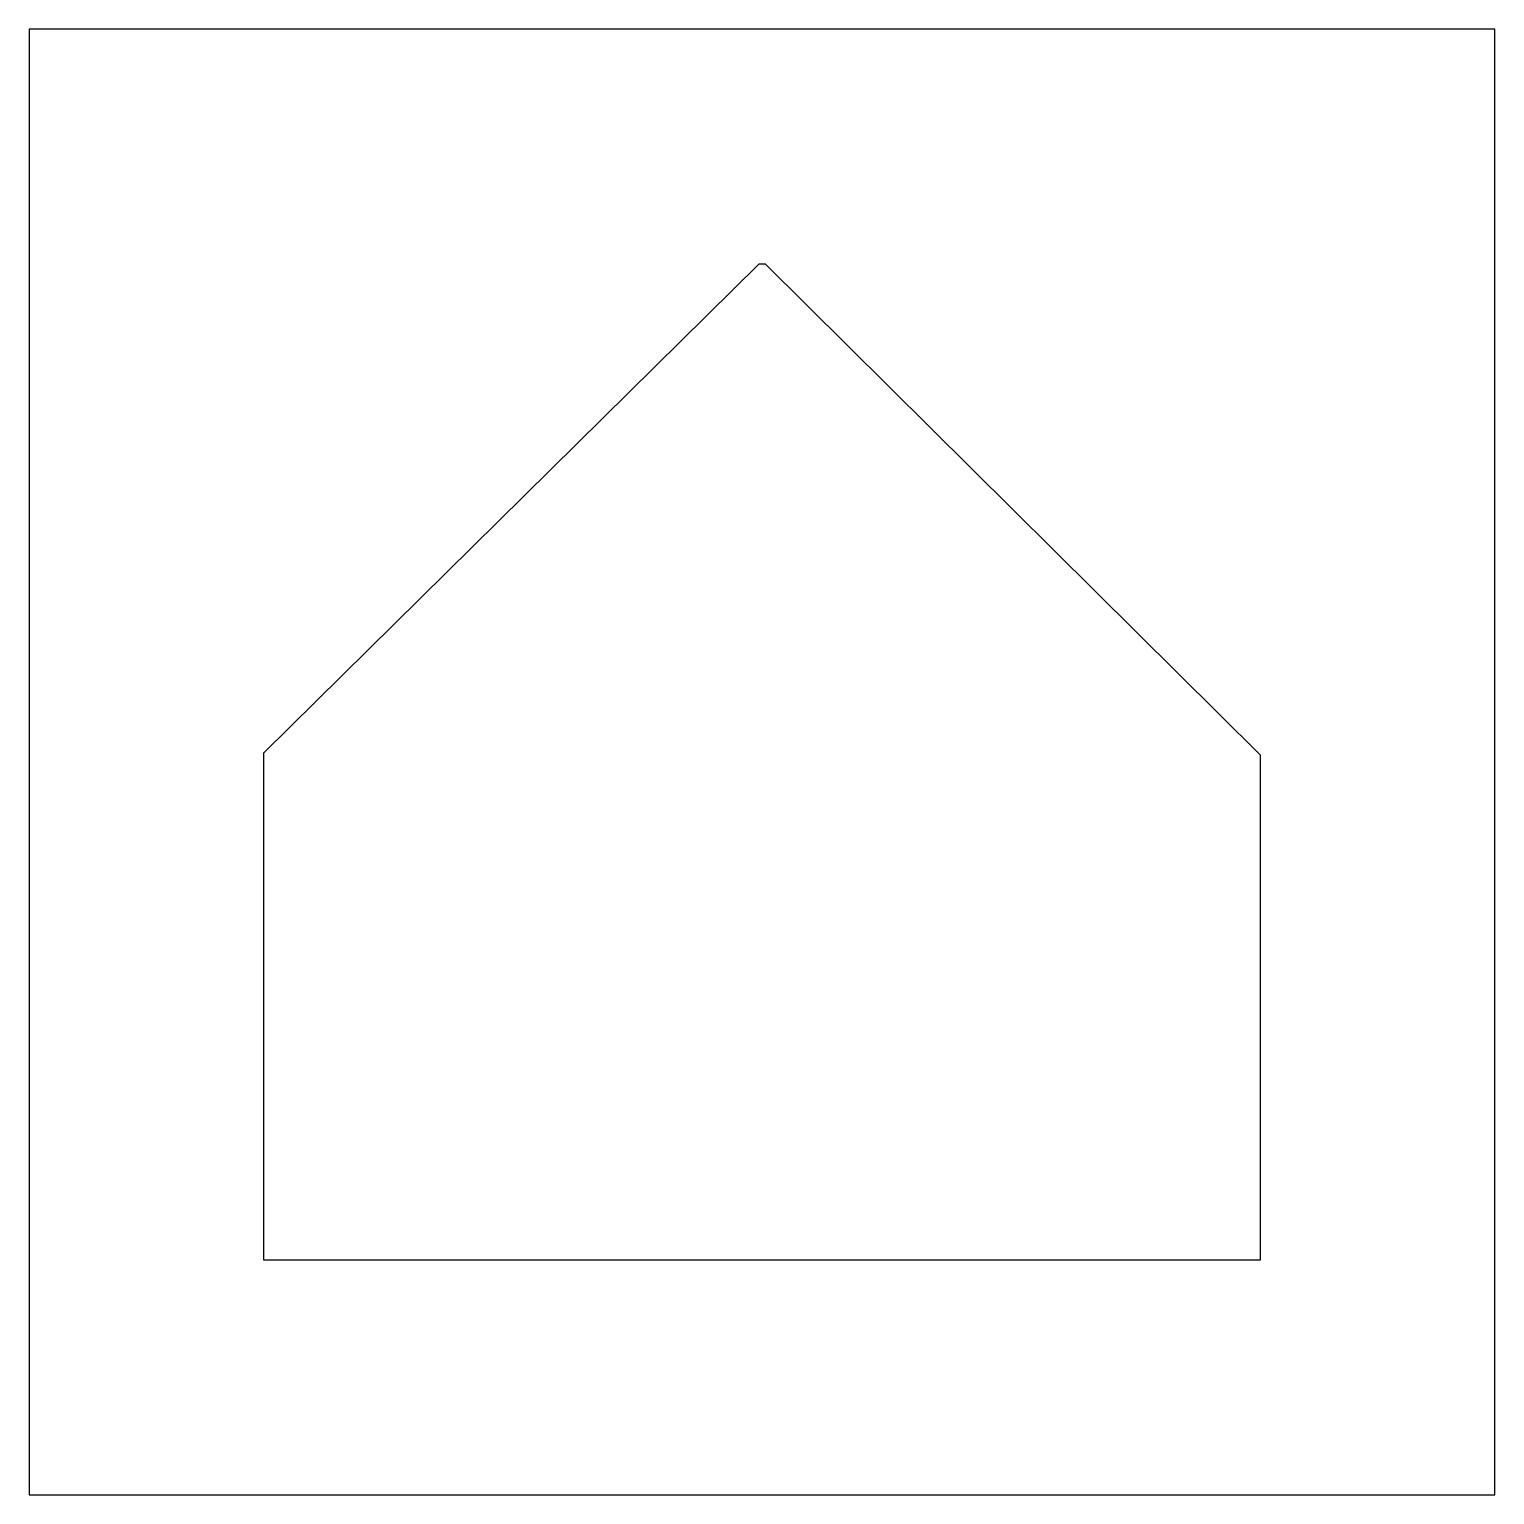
# Model space of a CAD drawing. Header units: inches. Extents: x 0 to 25, y 0 to 25.
import ezdxf

# ---------------------------------------------------------------- set-up
doc = ezdxf.new("R2010")
doc.units = ezdxf.units.IN
doc.header["$MEASUREMENT"] = 0
doc.layers.add('CUT', color=1, linetype='Continuous')

msp = doc.modelspace()

# ---------------------------------------------------------------- linework, layer by layer
at = {"layer": 'CUT'}
for points in [[(0, 0), (25, 0), (25, 25), (0, 25)], [(12.553, 21), (21, 12.623), (21, 4), (4, 4), (4, 12.658), (12.449, 21)]]:
    msp.add_lwpolyline(points, close=True, dxfattribs=at)

doc.saveas('drawing.dxf')
